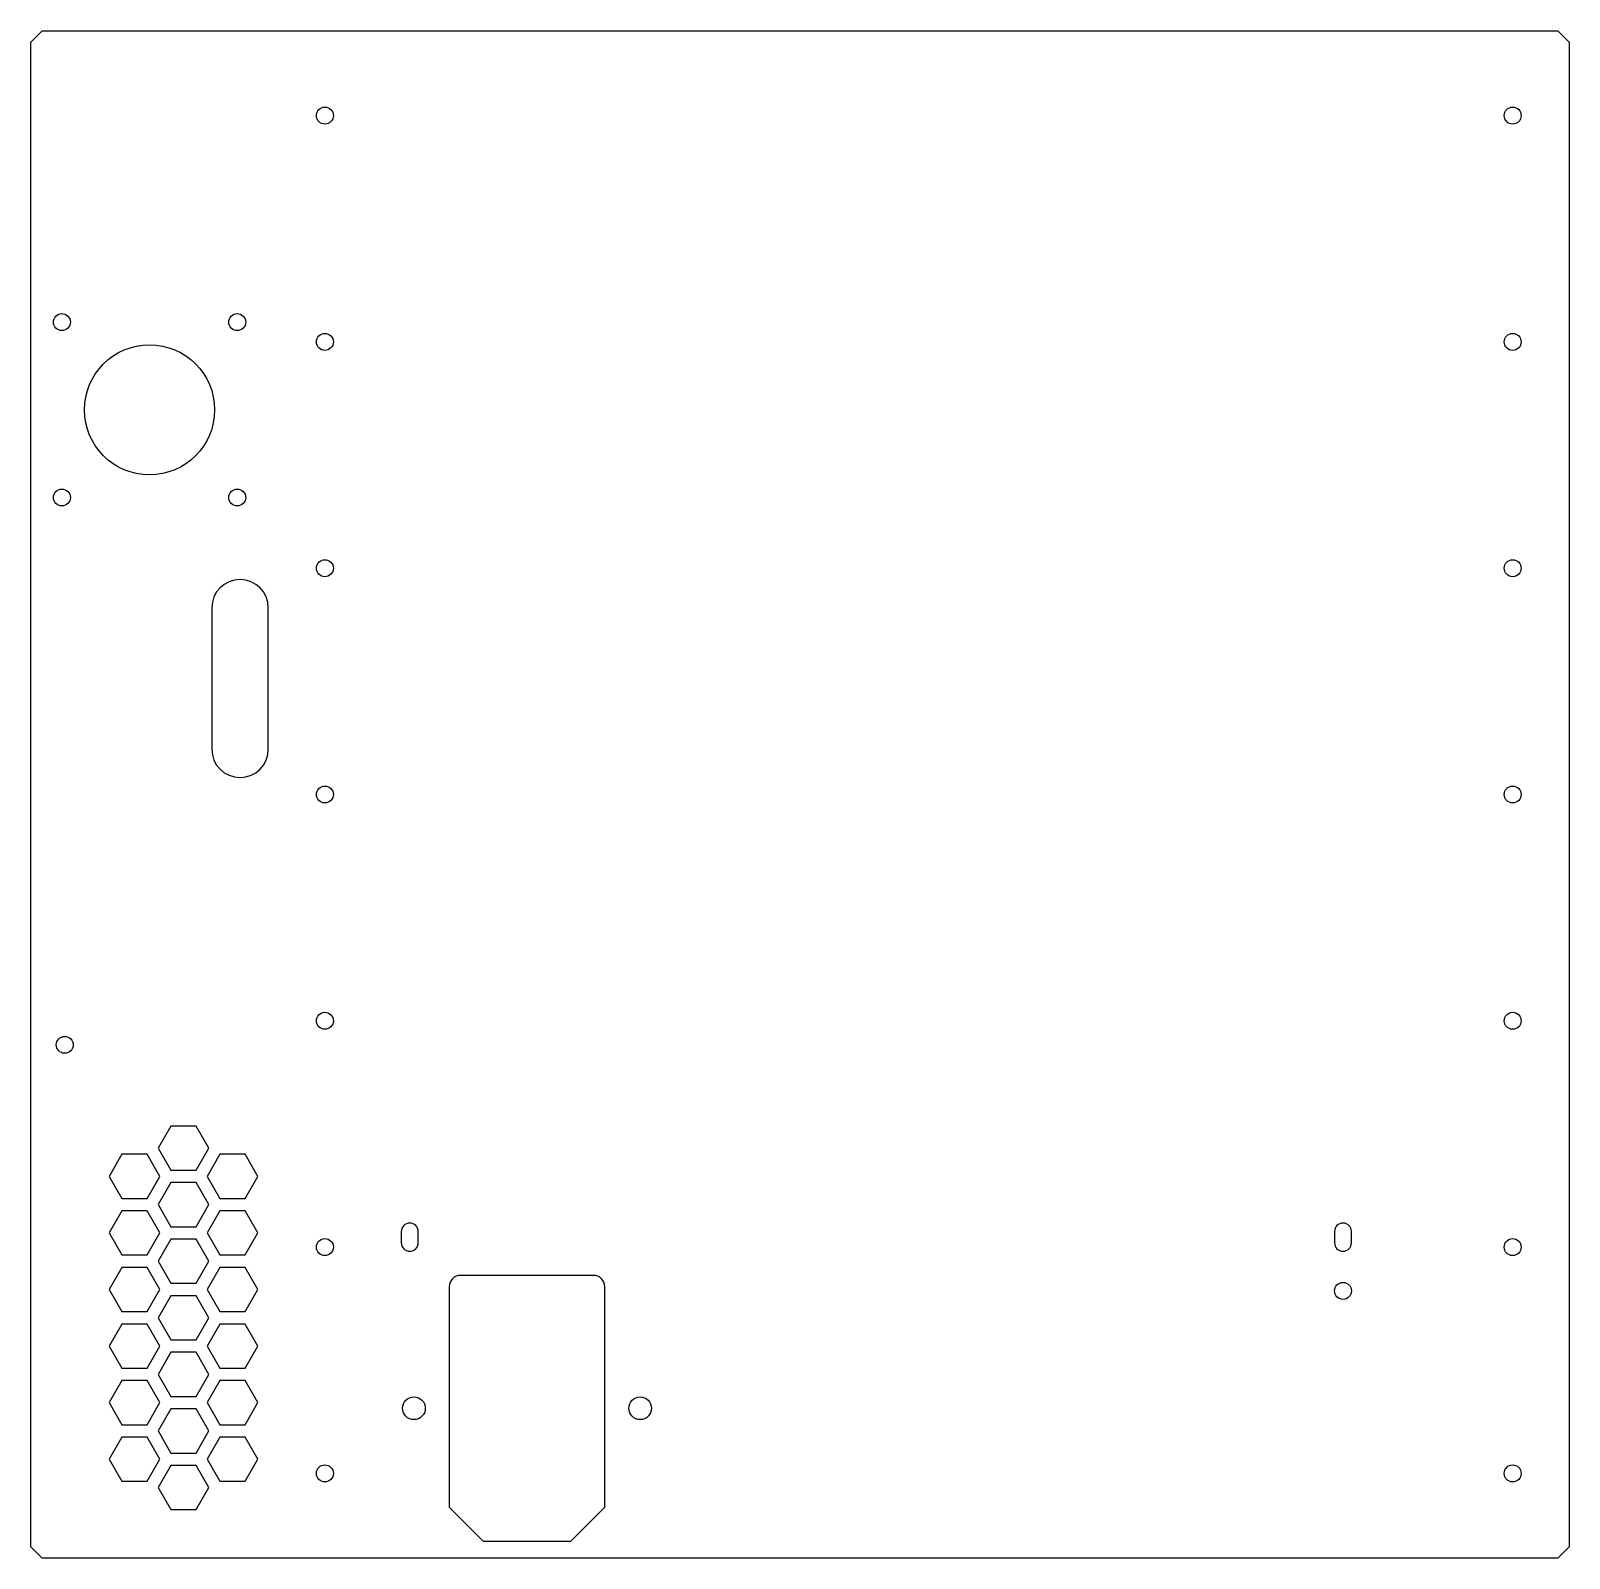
# Model space of a CAD drawing. Header units: millimetres. Extents: x -136 to 136, y -135 to 135.
import ezdxf

# ---------------------------------------------------------------- set-up
doc = ezdxf.new("R2010")
doc.units = ezdxf.units.MM

msp = doc.modelspace()

# ---------------------------------------------------------------- linework, layer by layer
at = {"color": 7, "linetype": 'Continuous', "lineweight": 25}
for p, q in [((-134, 135), (-136, 133)), ((-134, 135), (134, 135)), ((136, 133), (134, 135)), ((-136, -133), (-136, 133)), ((136, 133), (136, -133)), ((-104, 33), (-104, 8)), ((-94, 8), (-94, 33)), ((-111.25, -58.6), (-113.5, -62.5)), ((-106.75, -58.6), (-111.25, -58.6)), ((-104.5, -62.5), (-106.75, -58.6)), ((-113.5, -62.5), (-111.25, -66.4)), ((-106.75, -66.4), (-104.5, -62.5)), ((-119.91, -63.6), (-122.16, -67.5)), ((-115.41, -63.6), (-119.91, -63.6)), ((-113.16, -67.5), (-115.41, -63.6)), ((-102.59, -63.6), (-104.84, -67.5)), ((-98.09, -63.6), (-102.59, -63.6)), ((-95.84, -67.5), (-98.09, -63.6)), ((-122.16, -67.5), (-119.91, -71.4)), ((-115.41, -71.4), (-113.16, -67.5)), ((-111.25, -66.4), (-106.75, -66.4)), ((-104.84, -67.5), (-102.59, -71.4)), ((-98.09, -71.4), (-95.84, -67.5)), ((-111.25, -68.6), (-113.5, -72.5)), ((-106.75, -68.6), (-111.25, -68.6)), ((-104.5, -72.5), (-106.75, -68.6)), ((-119.91, -71.4), (-115.41, -71.4)), ((-113.5, -72.5), (-111.25, -76.4)), ((-106.75, -76.4), (-104.5, -72.5)), ((-102.59, -71.4), (-98.09, -71.4)), ((-119.91, -73.6), (-122.16, -77.5)), ((-115.41, -73.6), (-119.91, -73.6)), ((-113.16, -77.5), (-115.41, -73.6)), ((-102.59, -73.6), (-104.84, -77.5)), ((-98.09, -73.6), (-102.59, -73.6)), ((-95.84, -77.5), (-98.09, -73.6)), ((-122.16, -77.5), (-119.91, -81.4)), ((-115.41, -81.4), (-113.16, -77.5)), ((-111.25, -78.6), (-113.5, -82.5)), ((-111.25, -76.4), (-106.75, -76.4)), ((-106.75, -78.6), (-111.25, -78.6)), ((-104.5, -82.5), (-106.75, -78.6)), ((-104.84, -77.5), (-102.59, -81.4)), ((-98.09, -81.4), (-95.84, -77.5)), ((-70.5, -77.25), (-70.5, -79.25)), ((-67.5, -79.25), (-67.5, -77.25)), ((94.5, -77.25), (94.5, -79.25)), ((97.5, -79.25), (97.5, -77.25)), ((-119.91, -81.4), (-115.41, -81.4)), ((-102.59, -81.4), (-98.09, -81.4)), ((-119.91, -83.6), (-122.16, -87.5)), ((-115.41, -83.6), (-119.91, -83.6)), ((-113.16, -87.5), (-115.41, -83.6)), ((-113.5, -82.5), (-111.25, -86.4)), ((-106.75, -86.4), (-104.5, -82.5)), ((-102.59, -83.6), (-104.84, -87.5)), ((-98.09, -83.6), (-102.59, -83.6)), ((-95.84, -87.5), (-98.09, -83.6)), ((-111.25, -86.4), (-106.75, -86.4)), ((-62, -87), (-62, -126)), ((-36.5, -85), (-60, -85)), ((-34.5, -126), (-34.5, -87)), ((-122.16, -87.5), (-119.91, -91.4)), ((-115.41, -91.4), (-113.16, -87.5)), ((-111.25, -88.6), (-113.5, -92.5)), ((-106.75, -88.6), (-111.25, -88.6)), ((-104.5, -92.5), (-106.75, -88.6)), ((-104.84, -87.5), (-102.59, -91.4)), ((-98.09, -91.4), (-95.84, -87.5)), ((-119.91, -91.4), (-115.41, -91.4)), ((-102.59, -91.4), (-98.09, -91.4)), ((-119.91, -93.6), (-122.16, -97.5)), ((-115.41, -93.6), (-119.91, -93.6)), ((-113.16, -97.5), (-115.41, -93.6)), ((-113.5, -92.5), (-111.25, -96.4)), ((-106.75, -96.4), (-104.5, -92.5)), ((-102.59, -93.6), (-104.84, -97.5)), ((-98.09, -93.6), (-102.59, -93.6)), ((-95.84, -97.5), (-98.09, -93.6)), ((-122.16, -97.5), (-119.91, -101.4)), ((-115.41, -101.4), (-113.16, -97.5)), ((-111.25, -96.4), (-106.75, -96.4)), ((-104.84, -97.5), (-102.59, -101.4)), ((-98.09, -101.4), (-95.84, -97.5)), ((-111.25, -98.6), (-113.5, -102.5)), ((-106.75, -98.6), (-111.25, -98.6)), ((-104.5, -102.5), (-106.75, -98.6)), ((-119.91, -101.4), (-115.41, -101.4)), ((-113.5, -102.5), (-111.25, -106.4)), ((-106.75, -106.4), (-104.5, -102.5)), ((-102.59, -101.4), (-98.09, -101.4)), ((-119.91, -103.6), (-122.16, -107.5)), ((-115.41, -103.6), (-119.91, -103.6)), ((-113.16, -107.5), (-115.41, -103.6)), ((-102.59, -103.6), (-104.84, -107.5)), ((-98.09, -103.6), (-102.59, -103.6)), ((-95.84, -107.5), (-98.09, -103.6)), ((-122.16, -107.5), (-119.91, -111.4)), ((-115.41, -111.4), (-113.16, -107.5)), ((-111.25, -108.6), (-113.5, -112.5)), ((-111.25, -106.4), (-106.75, -106.4)), ((-106.75, -108.6), (-111.25, -108.6)), ((-104.5, -112.5), (-106.75, -108.6)), ((-104.84, -107.5), (-102.59, -111.4)), ((-98.09, -111.4), (-95.84, -107.5)), ((-119.91, -111.4), (-115.41, -111.4)), ((-102.59, -111.4), (-98.09, -111.4)), ((-119.91, -113.6), (-122.16, -117.5)), ((-115.41, -113.6), (-119.91, -113.6)), ((-113.16, -117.5), (-115.41, -113.6)), ((-113.5, -112.5), (-111.25, -116.4)), ((-106.75, -116.4), (-104.5, -112.5)), ((-102.59, -113.6), (-104.84, -117.5)), ((-98.09, -113.6), (-102.59, -113.6)), ((-95.84, -117.5), (-98.09, -113.6)), ((-111.25, -116.4), (-106.75, -116.4)), ((-122.16, -117.5), (-119.91, -121.4)), ((-115.41, -121.4), (-113.16, -117.5)), ((-111.25, -118.6), (-113.5, -122.5)), ((-106.75, -118.6), (-111.25, -118.6)), ((-104.5, -122.5), (-106.75, -118.6)), ((-104.84, -117.5), (-102.59, -121.4)), ((-98.09, -121.4), (-95.84, -117.5)), ((-119.91, -121.4), (-115.41, -121.4)), ((-102.59, -121.4), (-98.09, -121.4)), ((-113.5, -122.5), (-111.25, -126.4)), ((-106.75, -126.4), (-104.5, -122.5)), ((-111.25, -126.4), (-106.75, -126.4)), ((-62, -126), (-56, -132)), ((-40.5, -132), (-34.5, -126)), ((-136, -133), (-134, -135)), ((-56, -132), (-40.5, -132)), ((134, -135), (136, -133)), ((134, -135), (-134, -135))]:
    msp.add_line(p, q, dxfattribs=at)
for centre, radius in [((-84, 120), 1.5), ((126, 120), 1.5), ((-130.5, 83.5), 1.5), ((-99.5, 83.5), 1.5), ((-115, 68), 11.5), ((-84, 80), 1.5), ((126, 80), 1.5), ((-130.5, 52.5), 1.5), ((-99.5, 52.5), 1.5), ((-84, 40), 1.5), ((126, 40), 1.5), ((-84, 0), 1.5), ((126, 0), 1.5), ((-84, -40), 1.5), ((126, -40), 1.5), ((-130, -44.25), 1.5), ((-84, -80), 1.5), ((126, -80), 1.5), ((96, -87.75), 1.5), ((-68.25, -108.5), 2), ((-28.25, -108.5), 2), ((-84, -120), 1.5), ((126, -120), 1.5)]:
    msp.add_circle(centre, radius, dxfattribs=at)
for centre, radius, start, end in [((-99, 33), 5, 0, 180), ((-99, 8), 5, 180, 0), ((-69, -77.25), 1.5, 0, 180), ((96, -77.25), 1.5, 0, 180), ((-69, -79.25), 1.5, 180, 0), ((96, -79.25), 1.5, 180, 0), ((-60, -87), 2, 90, 180), ((-36.5, -87), 2, 0, 90)]:
    msp.add_arc(centre, radius, start, end, dxfattribs=at)

doc.saveas('drawing.dxf')
